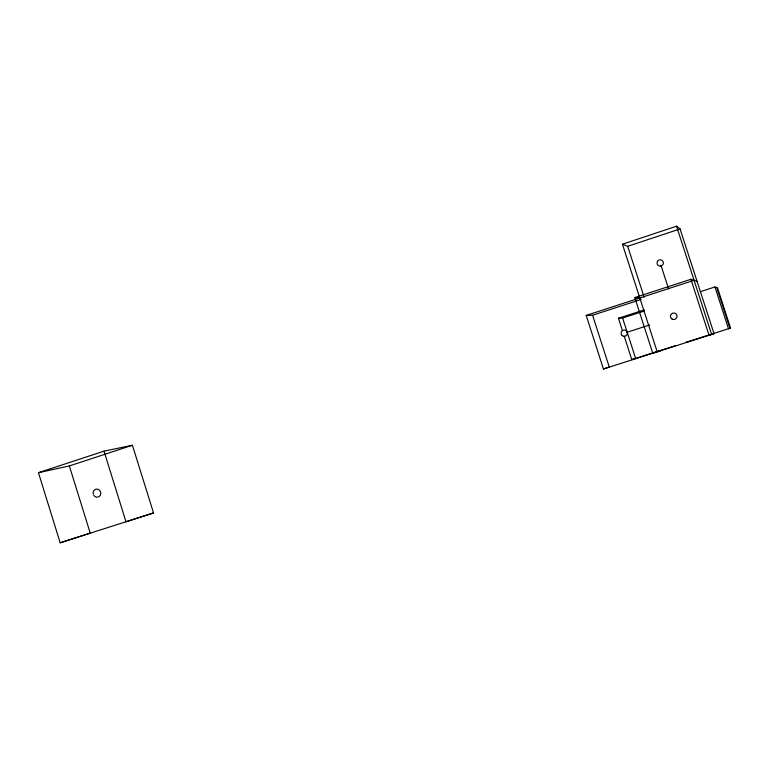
<?xml version="1.0" encoding="UTF-8"?>
<svg xmlns="http://www.w3.org/2000/svg" width="769" height="769" viewBox="0 0 769 769"><rect width="100%" height="100%" fill="white"/><g stroke="black" fill="none" stroke-linecap="round" stroke-linejoin="round"><path stroke-width="1.15" d="M657.197 351.837L622.448 244.225L676.547 226.211L680.075 228.912L714.026 333.659L709.076 335.332L690.908 279.272L634.79 297.574L652.775 353.298L661.33 350.472M622.448 244.225L627.696 246.32L680.075 228.912M688.841 341.388L686.352 342.205L730.55 328.065L717.477 287.769M153.531 512.933L60.174 542.789L38.45 472.695L103.998 451.153L132.412 445.251L153.531 512.933L125.991 521.795L103.998 451.153M38.45 472.695L69.354 465.937L132.412 445.251M714.026 333.659L603.434 368.985L586.209 315.434L694.071 280.281M586.209 315.434L592.591 315.252L641.106 299.449M624.217 336.14L631.791 359.613L635.617 358.364L622.611 318.03L618.449 318.251L622.419 330.545M603.434 368.985L609.269 367.073L592.591 315.252M618.449 318.251L644.259 309.878M700.165 291.749L714.93 286.952L716.708 287.519L729.935 328.276L728.503 328.767L714.93 286.952M622.611 318.03L643.989 311.099M626.456 332.468L649.632 324.989M60.174 542.789L90.223 533.119L69.354 465.937M631.791 359.613L675.076 345.781M634.79 297.574L639.798 297.968M690.908 279.272L697.031 281.233M676.547 226.211L711.633 334.467M660.946 265.218L668.617 288.942M627.696 246.32L644.124 297.209M93.299 494.323A4.076 3.826 77.6 0 1 97.384 489.122A4.076 3.826 77.6 0 1 100.21 495.371A4.076 3.826 77.6 0 1 93.741 495.294M660.379 266.112A3.172 3.143 -36.1 0 0 662.878 261.229A3.172 3.143 -36.1 0 0 657.399 261.547A3.172 3.143 -36.1 0 0 660.379 266.112M622.14 335.505A3.134 3.134 0 0 0 627.312 333.833A3.134 3.134 0 0 0 623.284 330.189A3.134 3.134 0 0 0 622.14 335.505M672.221 319.173A3.287 3.268 -13.6 0 0 676.999 316.097A3.287 3.268 -13.6 0 0 671.943 313.521A3.287 3.268 -13.6 0 0 672.221 319.173"/></g></svg>
